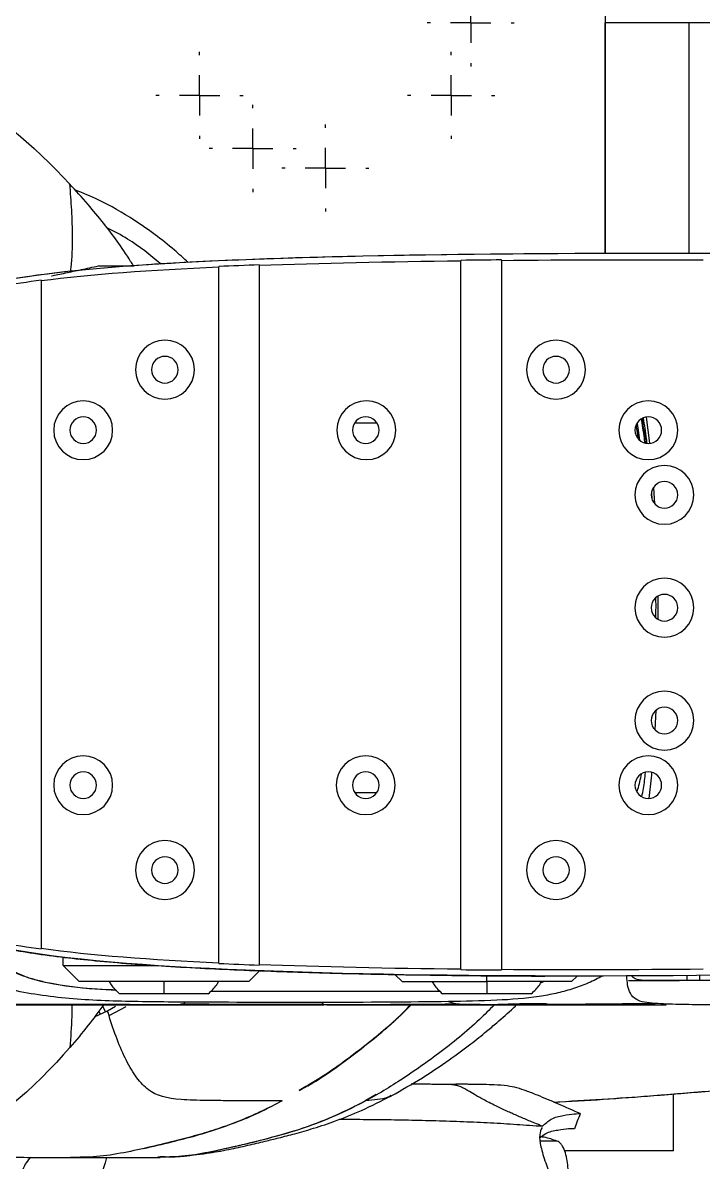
# Model space of a CAD drawing. Header units: millimetres. Extents: x 0 to 1189, y 0 to 841.
# Drawn here: x 1014.5 to 1056.6, y 244.9 to 315.5 of the extents above; entities that cross this region are included whole.
import ezdxf

# ---------------------------------------------------------------- set-up
doc = ezdxf.new("R2010")
doc.units = ezdxf.units.MM
doc.layers.add('10', color=7, linetype='Continuous')

# ---------------------------------------------------------------- blocks, each defined once
blk = doc.blocks.new('SW_CENTERMARKSYMBOL_0')
at = {"layer": '10', "color": 0}
for p, q in [((0, 2.5), (0, 2.7)), ((0, 0), (0, 1.25)), ((-2.5, 0), (-2.7, 0)), ((0, 0), (-1.25, 0)), ((0, 0), (0, -1.25)), ((0, 0), (1.25, 0)), ((2.5, 0), (2.7, 0)), ((0, -2.5), (0, -2.7))]:
    blk.add_line(p, q, dxfattribs=at)
blk = doc.blocks.new('SW_CENTERMARKSYMBOL_1')
at = {"layer": '10', "color": 0}
for p, q in [((0, 2.5), (0, 2.7)), ((0, 0), (0, 1.25)), ((-2.5, 0), (-2.7, 0)), ((0, 0), (-1.25, 0)), ((0, 0), (0, -1.25)), ((0, 0), (1.25, 0)), ((2.5, 0), (2.7, 0)), ((0, -2.5), (0, -2.7))]:
    blk.add_line(p, q, dxfattribs=at)
blk = doc.blocks.new('SW_CENTERMARKSYMBOL_5')
at = {"layer": '10', "color": 0}
for p, q in [((0, 2.5), (0, 2.7)), ((0, 0), (0, 1.25)), ((-2.5, 0), (-2.7, 0)), ((0, 0), (-1.25, 0)), ((0, 0), (0, -1.25)), ((0, 0), (1.25, 0)), ((2.5, 0), (2.7, 0)), ((0, -2.5), (0, -2.7))]:
    blk.add_line(p, q, dxfattribs=at)
blk = doc.blocks.new('SW_CENTERMARKSYMBOL_7')
at = {"layer": '10', "color": 0}
for p, q in [((0, 2.5), (0, 2.7)), ((0, 0), (0, 1.25)), ((-2.5, 0), (-2.7, 0)), ((0, 0), (-1.25, 0)), ((0, 0), (0, -1.25)), ((0, 0), (1.25, 0)), ((2.5, 0), (2.7, 0)), ((0, -2.5), (0, -2.7))]:
    blk.add_line(p, q, dxfattribs=at)
blk = doc.blocks.new('SW_CENTERMARKSYMBOL_8')
at = {"layer": '10', "color": 0}
for p, q in [((0, 2.5), (0, 2.7)), ((0, 0), (0, 1.25)), ((-2.5, 0), (-2.7, 0)), ((0, 0), (-1.25, 0)), ((0, 0), (0, -1.25)), ((0, 0), (1.25, 0)), ((2.5, 0), (2.7, 0)), ((0, -2.5), (0, -2.7))]:
    blk.add_line(p, q, dxfattribs=at)

msp = doc.modelspace()

# ---------------------------------------------------------------- linework, layer by layer
at = {"color": 7, "linetype": 'Continuous', "lineweight": 25}
for p, q in [((1055.77, 301.224), (1055.77, 315.527)), ((1058.375, 315.527), (1055.77, 315.527)), ((1044.146, 300.805), (1044.146, 300.829)), ((1026.646, 300.42), (1026.646, 300.397)), ((1026.646, 257.256), (1026.646, 300.397)), ((1029.146, 300.497), (1029.146, 300.521)), ((1029.146, 300.497), (1029.146, 257.152)), ((1041.646, 300.804), (1041.646, 300.779)), ((1041.646, 256.869), (1041.646, 300.779)), ((1044.146, 300.805), (1044.146, 256.848)), ((1015.646, 299.547), (1015.646, 299.571)), ((1015.646, 299.547), (1015.646, 258.151)), ((1053.122, 291.076), (1053.32, 289.469)), ((1035.063, 290.74), (1036.43, 290.74)), ((1052.547, 290.687), (1052.622, 290.257)), ((1052.639, 289.72), (1052.555, 290.257)), ((1052.622, 290.257), (1052.708, 289.669)), ((1053.559, 286.698), (1053.631, 285.725)), ((1053.845, 279.98), (1053.841, 278.572)), ((1053.705, 272.896), (1053.655, 271.714)), ((1035.063, 267.815), (1036.43, 267.815)), ((1015.646, 258.126), (1015.646, 258.151)), ((1016.997, 257.102), (1016.997, 257.635)), ((1016.997, 257.102), (1022.872, 257.102)), ((1017.997, 256.102), (1016.997, 257.102)), ((1026.646, 257.256), (1026.646, 257.232)), ((1029.146, 257.128), (1029.146, 257.152)), ((1029.176, 256.782), (1028.497, 256.102)), ((1037.554, 256.545), (1037.997, 256.102)), ((1041.646, 256.869), (1041.646, 256.845)), ((1044.146, 256.824), (1044.146, 256.848)), ((1048.497, 256.102), (1048.846, 256.452)), ((1056.428, 256.164), (1056.428, 256.485)), ((1028.497, 256.102), (1017.997, 256.102)), ((1037.997, 256.102), (1043.247, 256.102)), ((1048.497, 256.102), (1043.247, 256.102)), ((1046.705, 256.102), (1046.609, 256.067)), ((1053.638, 256.164), (1054.003, 256.164)), ((1023.247, 255.352), (1020.497, 255.352)), ((1025.997, 255.352), (1023.247, 255.352)), ((1043.247, 255.352), (1040.497, 255.352)), ((1045.997, 255.352), (1043.247, 255.352)), ((1018.951, 253.919), (1019.763, 254.284)), ((1019.309, 254.08), (1019.214, 254.271)), ((1019.452, 254.59), (1019.636, 254.227)), ((1019.763, 254.284), (1020.249, 254.581)), ((1042.535, 249.735), (1038.572, 249.752)), ((1036.388, 249.109), (1035.762, 248.726)), ((1054.813, 245.612), (1054.813, 249.144)), ((1054.813, 245.612), (1054.813, 249.144)), ((1017.771, 245.213), (1017.967, 245.224)), ((1054.813, 245.612), (1048.097, 245.612))]:
    msp.add_line(p, q, dxfattribs=at)
at = {"color": 8, "linetype": 'Continuous', "lineweight": 25}
for p, q in [((1053.441, 286.367), (1053.459, 286.048)), ((1043.247, 256.102), (1043.247, 256.472)), ((1055.654, 256.164), (1055.654, 256.479)), ((1023.247, 256.102), (1023.247, 255.352)), ((1043.247, 256.102), (1043.247, 255.352)), ((1019.848, 253.996), (1020.916, 254.57))]:
    msp.add_line(p, q, dxfattribs=at)
at = {"color": 7, "linetype": 'Continuous', "lineweight": 25, "flags": 128}
for points in [[(1050.572, 329.835), (1050.572, 329.019), (1050.572, 325.119), (1050.572, 320.621), (1050.572, 315.527), (1050.572, 310.433), (1050.572, 305.935), (1050.572, 302.035), (1050.572, 301.225)], [(1050.572, 301.225), (1050.572, 302.035), (1050.572, 305.935), (1050.572, 310.433), (1050.572, 315.527)], [(1055.77, 301.221), (1055.77, 301.722), (1055.77, 302.911), (1055.77, 304.149), (1055.77, 304.969), (1055.77, 307.5), (1055.77, 310.385), (1055.77, 311.144), (1055.77, 312.376), (1055.77, 313.944), (1055.77, 315.527)]]:
    msp.add_lwpolyline(points, dxfattribs=at)
at = {"color": 7, "linetype": 'Continuous', "lineweight": 25}
for centre, radius, start, end in [((1023.307, 294.027), 1.825, 0, 180), ((1047.533, 294.027), 1.825, 0, 180), ((1023.307, 294.027), 0.825, 0, 180), ((1047.533, 294.027), 0.825, 0, 180), ((1023.307, 294.027), 1.825, 180, 0), ((1023.307, 294.027), 0.825, 180, 0), ((1047.533, 294.027), 1.825, 180, 0), ((1047.533, 294.027), 0.825, 180, 0), ((1018.247, 290.277), 1.825, 0, 180), ((1035.789, 290.277), 1.825, 0, 180), ((1053.247, 290.277), 1.825, 0, 180), ((1018.247, 290.277), 0.825, 0, 180), ((1035.747, 290.277), 0.825, 0, 180), ((1053.247, 290.277), 0.825, 0, 180), ((1018.247, 290.277), 1.825, 180, 360), ((1018.247, 290.277), 0.825, 180, 0), ((1035.789, 290.277), 1.825, 180, 360), ((1035.747, 290.277), 0.825, 180, 0), ((1053.247, 290.277), 1.825, 180, 360), ((1053.247, 290.277), 0.825, 180, 0), ((1054.247, 286.271), 1.825, 0, 180), ((1054.247, 286.271), 0.825, 0, 180), ((1054.247, 286.271), 1.825, 180, 360), ((1054.247, 286.271), 0.825, 180, 0), ((1054.247, 279.277), 1.825, 0, 180), ((1054.247, 279.277), 0.825, 0, 180), ((1054.247, 279.277), 1.825, 180, 0), ((1054.247, 279.277), 0.825, 180, 0), ((1054.247, 272.282), 1.825, 0, 180), ((1054.247, 272.282), 0.825, 0, 180), ((1054.247, 272.282), 1.825, 180, 0), ((1054.247, 272.282), 0.825, 180, 0), ((1018.247, 268.277), 1.825, 0, 180), ((1035.747, 268.277), 1.825, 0, 180), ((1053.247, 268.277), 1.825, 0, 180), ((1018.247, 268.277), 0.825, 0, 180), ((1035.747, 268.277), 0.825, 0, 180), ((1053.247, 268.277), 0.825, 0, 180), ((1018.247, 268.277), 1.825, 180, 0), ((1018.247, 268.277), 0.825, 180, 0), ((1035.747, 268.277), 1.825, 180, 360), ((1035.747, 268.277), 0.825, 180, 0), ((1053.247, 268.277), 1.825, 180, 360), ((1053.247, 268.277), 0.825, 180, 0), ((1023.307, 263.018), 1.825, 0, 180), ((1047.533, 263.018), 1.825, 0, 180), ((1023.307, 263.018), 0.825, 0, 180), ((1047.533, 263.018), 0.825, 360, 180), ((1023.307, 263.018), 1.825, 180, 0), ((1023.307, 263.018), 0.825, 180, 360), ((1047.533, 263.018), 1.825, 180, 0), ((1047.533, 263.018), 0.825, 180, 0)]:
    msp.add_arc(centre, radius, start, end, dxfattribs=at)
for points in [[(1055.77, 315.527), (1053.988, 315.527), (1052.205, 315.527), (1050.572, 315.527)], [(1107.946, 297.205), (1100.199, 300.66), (1069.816, 301.296), (1037.713, 301.295), (1026.081, 300.744)], [(1044.146, 300.829), (1043.313, 300.822), (1042.479, 300.814), (1041.646, 300.804)], [(1044.146, 300.805), (1048.177, 300.84), (1052.378, 300.848), (1056.646, 300.837)], [(1015.646, 299.548), (1018.758, 299.956), (1022.41, 300.209), (1026.646, 300.397)], [(1029.146, 300.521), (1028.312, 300.49), (1027.479, 300.457), (1026.646, 300.42)], [(1029.146, 300.497), (1032.971, 300.635), (1037.186, 300.726), (1041.646, 300.779)], [(1015.646, 299.571), (1014.813, 299.462), (1013.973, 299.335), (1013.146, 299.188)], [(1069.413, 256.696), (1053.777, 256.335), (1021.659, 256.336), (1007.195, 258.641), (1003.512, 262.594)], [(1013.146, 258.537), (1013.973, 258.378), (1014.812, 258.243), (1015.646, 258.126)], [(1026.646, 257.256), (1022.412, 257.45), (1018.759, 257.714), (1015.646, 258.149)], [(1026.646, 257.232), (1027.479, 257.194), (1028.312, 257.159), (1029.146, 257.128)], [(1041.646, 256.869), (1037.187, 256.915), (1032.971, 257.007), (1029.146, 257.152)], [(1041.646, 256.845), (1042.479, 256.836), (1043.313, 256.829), (1044.146, 256.824)], [(1056.646, 256.872), (1052.378, 256.832), (1048.177, 256.822), (1044.146, 256.848)], [(1052.024, 256.164), (1052.433, 256.164), (1052.828, 256.164), (1053.191, 256.164)], [(1053.191, 256.164), (1053.34, 256.164), (1053.482, 256.164), (1053.619, 256.164)], [(1053.619, 256.164), (1053.818, 256.164), (1054.003, 256.164), (1054.173, 256.164)], [(1019.848, 253.996), (1019.819, 254.092), (1019.79, 254.188), (1019.763, 254.284)], [(1020.942, 254.676), (1020.743, 254.677), (1020.55, 254.677), (1020.373, 254.677)], [(1023.316, 254.671), (1022.524, 254.673), (1021.728, 254.674), (1020.942, 254.676)], [(1023.316, 254.671), (1023.534, 254.675), (1024.036, 254.68), (1024.273, 254.703)], [(1029.383, 254.665), (1027.624, 254.666), (1025.483, 254.668), (1023.316, 254.671)], [(1024.273, 254.703), (1024.509, 254.725), (1024.48, 254.765), (1024.568, 254.833)], [(1033.039, 254.813), (1030.274, 254.809), (1027.415, 254.816), (1024.568, 254.833)], [(1040.867, 254.868), (1038.471, 254.831), (1035.803, 254.816), (1033.039, 254.813)], [(1042.824, 254.679), (1040.83, 254.672), (1038.766, 254.668), (1037.048, 254.666)], [(1040.867, 254.868), (1041.059, 254.8), (1041.186, 254.754), (1041.551, 254.726)], [(1041.551, 254.726), (1041.917, 254.698), (1042.519, 254.687), (1042.824, 254.679)], [(1042.824, 254.679), (1043.292, 254.681), (1043.757, 254.683), (1044.215, 254.685)], [(1046.969, 254.7), (1046.974, 254.702), (1046.977, 254.703), (1046.977, 254.705)]]:
    msp.add_open_spline(points, degree=3, dxfattribs=at)
for points, knots in [([(1017.417, 252.017), (1015.307, 249.597), (1011.641, 246.169), (1007.64, 245.138), (1006.433, 245.016), (1006.03, 245.007), (1005.225, 245.057), (1003.211, 245.348), (999.638, 247.314), (996.792, 250.81), (994.878, 253.975), (994.277, 255.121), (993.163, 257.571), (990.596, 264.093), (988.157, 278.668), (990.596, 293.244), (993.163, 299.765), (994.277, 302.216), (994.878, 303.361), (996.792, 306.526), (999.638, 310.023), (1003.21, 311.989), (1005.223, 312.281), (1006.028, 312.331), (1006.431, 312.323), (1007.636, 312.202), (1011.635, 311.177), (1015.297, 307.803), (1017.405, 305.541)], [0, 0, 0, 0, 0.125, 0.15625, 0.15625, 0.171875, 0.171875, 0.1875, 0.25, 0.3125, 0.3125, 0.34375, 0.34375, 0.375, 0.5, 0.625, 0.65625, 0.65625, 0.6875, 0.6875, 0.75, 0.8125, 0.828125, 0.828125, 0.84375, 0.84375, 0.875, 1, 1, 1, 1]), ([(1021.356, 300.457), (1021.3, 300.552), (1020.978, 301.097), (1020.355, 301.994), (1019.467, 303.174), (1018.475, 304.371), (1017.784, 305.127), (1017.405, 305.541)], [0, 0, 0, 0, 0.044955, 0.257554, 0.460218, 0.704255, 1, 1, 1, 1]), ([(1017.405, 305.541), (1017.445, 305), (1017.527, 303.903), (1017.589, 302.174), (1017.541, 300.892), (1017.459, 300.176), (1017.449, 300.087)], [0, 0, 0, 0, 0.299452, 0.607014, 0.951478, 1, 1, 1, 1]), ([(1024.759, 300.666), (1024.473, 300.929), (1023.808, 301.54), (1022.694, 302.416), (1021.139, 303.492), (1019.496, 304.468), (1018.224, 304.975), (1017.74, 305.168)], [0, 0, 0, 0, 0.135927, 0.316312, 0.500948, 0.809967, 1, 1, 1, 1]), ([(1023.069, 300.566), (1022.398, 301.124), (1021.342, 301.999), (1020.154, 302.601), (1019.722, 302.82)], [0, 0, 0, 0, 0.636252, 1, 1, 1, 1]), ([(1069.386, 301.137), (1057.67, 301.256), (1042.722, 301.293), (1030.594, 300.932), (1027.172, 300.796), (1026.068, 300.746), (1023.939, 300.636), (1018.808, 300.334), (1011.278, 299.479), (1006.262, 297.678), (1004.275, 296.194), (1003.543, 295.558), (1003.209, 295.219), (1002.293, 294.14), (999.824, 290.137), (999.713, 284.442), (999.705, 279.667)], [0, 0, 0, 0, 0.25, 0.3125, 0.3125, 0.34375, 0.34375, 0.375, 0.5, 0.625, 0.65625, 0.65625, 0.6875, 0.6875, 0.75, 1, 1, 1, 1]), ([(1026.081, 300.744), (1017.357, 300.331), (1009.56, 299.427), (1005.06, 296.795), (1003.899, 295.883), (1003.543, 295.558), (1002.893, 294.866), (1001.419, 293.032), (999.994, 288.868), (999.73, 283.809), (999.709, 280.857), (999.704, 279.668), (999.704, 279.07), (999.71, 277.269), (999.792, 271.234), (1000.749, 265.559), (1003.512, 262.594)], [0, 0, 0, 0, 0.25, 0.3125, 0.3125, 0.34375, 0.34375, 0.375, 0.5, 0.625, 0.65625, 0.65625, 0.6875, 0.6875, 0.75, 1, 1, 1, 1]), ([(1016.287, 299.84), (1016.29, 299.841), (1016.503, 299.886), (1017.113, 300.016), (1018.104, 300.227), (1018.829, 300.381), (1019.186, 300.457)], [0, 0, 0, 0, 0.005153, 0.354558, 0.682532, 1, 1, 1, 1]), ([(1019.186, 300.457), (1019.718, 300.457), (1020.45, 300.457), (1021.18, 300.457), (1021.38, 300.457)], [0, 0, 0, 0, 0.726595, 1, 1, 1, 1]), ([(1052.938, 290.257), (1052.906, 290.474), (1052.868, 290.733), (1052.836, 290.937), (1052.83, 290.971)], [0, 0, 0, 0, 0.833464, 1, 1, 1, 1]), ([(1052.85, 290.983), (1052.857, 290.94), (1052.882, 290.791), (1052.921, 290.531), (1052.951, 290.329), (1052.961, 290.257)], [0, 0, 0, 0, 0.203697, 0.714999, 1, 1, 1, 1]), ([(1052.555, 290.257), (1052.554, 290.26), (1052.553, 290.269), (1052.548, 290.298), (1052.532, 290.398), (1052.513, 290.51), (1052.499, 290.596), (1052.496, 290.612)], [0, 0, 0, 0, 0.02542, 0.074317, 0.242536, 0.860227, 1, 1, 1, 1]), ([(1053.041, 289.495), (1053.034, 289.549), (1053.006, 289.769), (1052.967, 290.047), (1052.938, 290.257)], [0, 0, 0, 0, 0.244595, 1, 1, 1, 1]), ([(1052.961, 290.257), (1052.99, 290.045), (1053.028, 289.765), (1053.054, 289.544), (1053.06, 289.49)], [0, 0, 0, 0, 0.7559407, 1, 1, 1, 1]), ([(999.705, 279.667), (999.705, 278.707), (999.706, 276.79), (999.799, 273.94), (1000.045, 271.159), (1000.514, 268.508), (1001.28, 266.042), (1002.424, 263.819), (1004.049, 261.918), (1006.193, 260.417), (1008.821, 259.265), (1011.864, 258.421), (1015.315, 257.803), (1019.176, 257.357), (1023.528, 257.033), (1028.374, 256.795), (1033.685, 256.617), (1039.77, 256.499), (1044.563, 256.446), (1047.443, 256.453), (1047.93, 256.454)], [0, 0, 0, 0, 0.045356, 0.09055, 0.134698, 0.17713, 0.217548, 0.256257, 0.294449, 0.334452, 0.37882, 0.429399, 0.483292, 0.544314, 0.612926, 0.689457, 0.773527, 0.86395, 0.976989, 1, 1, 1, 1]), ([(1053.448, 269.06), (1053.444, 269.009), (1053.401, 268.472), (1053.337, 267.942), (1053.279, 267.462)], [0, 0, 0, 0, 0.095819, 1, 1, 1, 1]), ([(1020.29, 255.575), (1020.089, 255.58), (1018.927, 255.61), (1017.493, 255.76), (1016.024, 256.028), (1015.267, 256.211), (1014.564, 256.43), (1013.921, 256.691), (1013.226, 257.059), (1012.453, 257.634), (1012.046, 258.21), (1011.826, 258.522)], [0, 0, 0, 0, 0.063378, 0.367622, 0.454464, 0.53697, 0.615105, 0.689019, 0.759114, 0.869507, 1, 1, 1, 1]), ([(1024.568, 254.833), (1023.144, 254.842), (1020.303, 254.865), (1017.046, 255.041), (1014.546, 255.42), (1012.822, 255.806), (1011.127, 256.369), (1010.262, 256.766), (1009.65, 257.108)], [0, 0, 0, 0, 0.25, 0.5, 0.625, 0.75, 0.875, 1, 1, 1, 1]), ([(1020.284, 255.581), (1019.999, 255.588), (1018.887, 255.616), (1017.062, 255.823), (1014.896, 256.22), (1013.714, 256.838), (1013.168, 257.124)], [0, 0, 0, 0, 0.115465, 0.450506, 0.745838, 1, 1, 1, 1]), ([(1050.384, 256.451), (1050.36, 256.437), (1050.07, 256.255), (1049.445, 255.971), (1048.507, 255.626), (1047.521, 255.363), (1045.983, 255.078), (1043.752, 254.919), (1041.865, 254.886), (1040.867, 254.868)], [0, 0, 0, 0, 0.009542, 0.118054, 0.222094, 0.327362, 0.434392, 0.700743, 1, 1, 1, 1]), ([(1053.667, 254.753), (1053.437, 254.771), (1052.989, 254.807), (1052.476, 254.97), (1052.137, 255.316), (1051.953, 255.809), (1051.927, 256.258), (1051.915, 256.46)], [0, 0, 0, 0, 0.239839, 0.469625, 0.690151, 0.860765, 1, 1, 1, 1]), ([(1053.647, 256.164), (1053.416, 256.166), (1052.964, 256.171), (1052.479, 256.218), (1052.266, 256.396), (1052.187, 256.461)], [0, 0, 0, 0, 0.399523, 0.779067, 1, 1, 1, 1]), ([(1019.858, 256.111), (1019.895, 256.045), (1020.058, 255.754), (1020.306, 255.527), (1020.497, 255.352)], [0, 0, 0, 0, 0.229724, 1, 1, 1, 1]), ([(1019.858, 256.111), (1019.895, 256.045), (1020.058, 255.754), (1020.306, 255.527), (1020.497, 255.352)], [0, 0, 0, 0, 0.229738, 1, 1, 1, 1]), ([(1025.996, 255.352), (1026.187, 255.527), (1026.435, 255.754), (1026.598, 256.045), (1026.635, 256.111)], [0, 0, 0, 0, 0.770262, 1, 1, 1, 1]), ([(1025.997, 255.352), (1026.187, 255.527), (1026.435, 255.754), (1026.598, 256.045), (1026.635, 256.111)], [0, 0, 0, 0, 0.770276, 1, 1, 1, 1]), ([(1039.858, 256.111), (1039.895, 256.045), (1040.058, 255.754), (1040.306, 255.527), (1040.497, 255.352)], [0, 0, 0, 0, 0.229724, 1, 1, 1, 1]), ([(1039.864, 256.102), (1039.899, 256.038), (1040.06, 255.751), (1040.306, 255.527), (1040.497, 255.352)], [0, 0, 0, 0, 0.22131, 1, 1, 1, 1]), ([(1045.997, 255.352), (1046.187, 255.527), (1046.435, 255.754), (1046.598, 256.045), (1046.635, 256.111)], [0, 0, 0, 0, 0.770276, 1, 1, 1, 1]), ([(1045.997, 255.352), (1046.187, 255.527), (1046.433, 255.751), (1046.594, 256.038), (1046.629, 256.102)], [0, 0, 0, 0, 0.77869, 1, 1, 1, 1]), ([(1046.792, 256.102), (1046.733, 256.078), (1046.666, 256.052), (1046.595, 256.033), (1046.587, 256.031)], [0, 0, 0, 0, 0.886523, 1, 1, 1, 1]), ([(1060.354, 256.164), (1060.368, 256.164), (1060.411, 256.164), (1059.85, 256.164), (1059.027, 256.164), (1058.21, 256.164), (1057.598, 256.164), (1056.801, 256.164), (1055.972, 256.164), (1055.147, 256.164), (1054.354, 256.164), (1053.88, 256.164), (1053.647, 256.164)], [0, 0, 0, 0, 0.087727, 0.275822, 0.464213, 0.507667, 0.592313, 0.67666, 0.760218, 0.842378, 0.922499, 1, 1, 1, 1]), ([(1054.173, 256.164), (1054.173, 256.164), (1054.173, 256.164), (1054.174, 256.164), (1054.175, 256.164), (1054.178, 256.164), (1054.183, 256.164), (1054.194, 256.164), (1054.216, 256.164), (1054.259, 256.164), (1054.343, 256.164), (1054.507, 256.164), (1054.813, 256.164), (1055.038, 256.164), (1055.171, 256.164)], [0, 0, 0, 0, 0.000977, 0.000977, 0.001953, 0.003906, 0.007813, 0.015625, 0.03125, 0.0625, 0.125, 0.25, 0.5, 1, 1, 1, 1]), ([(1040.366, 255.493), (1039.891, 255.491), (1038.43, 255.485), (1035.917, 255.489), (1032.784, 255.488), (1029.522, 255.49), (1027.288, 255.485), (1026.148, 255.488), (1026.123, 255.488)], [0, 0, 0, 0, 0.1000375, 0.3077837, 0.52935, 0.7599411, 0.9947621, 1, 1, 1, 1]), ([(1040.369, 255.49), (1040.341, 255.489), (1039.273, 255.475), (1037.075, 255.495), (1033.715, 255.486), (1030.176, 255.49), (1027.626, 255.486), (1026.266, 255.489), (1026.124, 255.489)], [0, 0, 0, 0, 0.005827, 0.224982, 0.462946, 0.713428, 0.970132, 1, 1, 1, 1]), ([(1020.373, 254.677), (1019.548, 254.679), (1018.741, 254.681), (1017.534, 254.685), (1017.132, 254.686), (1016.326, 254.689), (1015.923, 254.69), (1015.131, 254.693), (1014.744, 254.694), (1014.163, 254.696), (1013.969, 254.697), (1013.58, 254.698), (1013.191, 254.7), (1012.814, 254.701), (1012.541, 254.702), (1012.451, 254.702), (1012.277, 254.703), (1011.848, 254.705), (1011.421, 254.706), (1010.975, 254.707)], [0, 0, 0, 0, 0.25, 0.25, 0.375, 0.375, 0.5, 0.5, 0.625, 0.625, 0.6875, 0.6875, 0.75, 0.8125, 0.8125, 0.84375, 0.84375, 0.875, 1, 1, 1, 1]), ([(1015.715, 254.664), (1015.661, 254.664), (1015.467, 254.664), (1014.962, 254.665), (1014.34, 254.667), (1013.511, 254.673), (1012.821, 254.68), (1011.969, 254.691), (1011.427, 254.699), (1010.975, 254.707)], [0, 0, 0, 0, 0.125, 0.25, 0.5, 0.625, 0.75, 0.875, 1, 1, 1, 1]), ([(1011.787, 254.664), (1011.789, 254.664), (1011.919, 254.664), (1012.445, 254.664), (1013.174, 254.664), (1013.814, 254.664), (1014.237, 254.664), (1014.657, 254.664), (1015.058, 254.664), (1015.405, 254.664), (1015.625, 254.664), (1015.715, 254.664)], [0, 0, 0, 0, 0.00521, 0.264793, 0.52257, 0.62054, 0.714494, 0.802839, 0.883206, 0.952325, 1, 1, 1, 1]), ([(1015.715, 254.664), (1015.959, 254.664), (1016.557, 254.664), (1017.581, 254.664), (1018.817, 254.664), (1020.179, 254.664), (1021.625, 254.664), (1023.123, 254.664), (1025.538, 254.664), (1028.875, 254.664), (1031.739, 254.664), (1033.152, 254.664)], [0, 0, 0, 0, 0.045628, 0.111425, 0.187072, 0.268715, 0.354038, 0.441236, 0.528675, 0.767615, 1, 1, 1, 1]), ([(1019.517, 254.677), (1019.198, 254.241), (1018.491, 253.273), (1017.798, 252.462), (1017.417, 252.017)], [0, 0, 0, 0, 0.451079, 1, 1, 1, 1]), ([(1017.544, 254.664), (1017.543, 254.42), (1017.541, 253.533), (1017.469, 252.654), (1017.417, 252.017)], [0, 0, 0, 0, 0.275145, 1, 1, 1, 1]), ([(1020.373, 254.677), (1020.346, 254.677), (1020.292, 254.677), (1020.213, 254.677), (1020.135, 254.677), (1020.059, 254.677), (1019.986, 254.677), (1019.915, 254.677), (1019.848, 254.677), (1019.785, 254.677), (1019.727, 254.676), (1019.675, 254.676), (1019.629, 254.676), (1019.59, 254.675), (1019.558, 254.675), (1019.535, 254.674), (1019.52, 254.674), (1019.518, 254.673), (1019.517, 254.673)], [0, 0, 0, 0, 0.052784, 0.106863, 0.162238, 0.218909, 0.276875, 0.336136, 0.396694, 0.458546, 0.521694, 0.586137, 0.651876, 0.71891, 0.78724, 0.856865, 0.927785, 1, 1, 1, 1]), ([(1022.667, 254.666), (1022.667, 254.666), (1022.626, 254.666), (1022.468, 254.665), (1022.352, 254.665), (1022.063, 254.665), (1021.888, 254.665), (1021.511, 254.665), (1021.308, 254.665), (1020.998, 254.665), (1020.893, 254.665), (1020.689, 254.666), (1020.59, 254.666), (1020.301, 254.666), (1020.128, 254.667), (1019.835, 254.668), (1019.718, 254.669), (1019.559, 254.671), (1019.517, 254.672), (1019.517, 254.673)], [0, 0, 0, 0, 0.125, 0.125, 0.25, 0.25, 0.375, 0.375, 0.5, 0.5, 0.5625, 0.5625, 0.625, 0.625, 0.75, 0.75, 0.875, 0.875, 1, 1, 1, 1]), ([(1022.667, 254.666), (1022.667, 254.667), (1022.621, 254.667), (1022.486, 254.668), (1022.43, 254.669), (1022.301, 254.669), (1022.226, 254.67), (1021.982, 254.671), (1021.696, 254.673), (1021.379, 254.674), (1021.163, 254.675), (1021.052, 254.676), (1020.942, 254.676)], [0, 0, 0, 0, 0.25, 0.25, 0.375, 0.375, 0.5, 0.5, 0.75, 0.875, 0.875, 1, 1, 1, 1]), ([(1043.711, 254.664), (1043.405, 254.355), (1042.317, 253.257), (1040.317, 251.661), (1037.841, 249.909), (1035.484, 248.532), (1033.312, 247.525), (1031.028, 246.713), (1028.629, 246.103), (1026.095, 245.52), (1024.241, 245.181), (1023.218, 245.242), (1023.011, 245.254)], [0, 0, 0, 0, 0.053973, 0.191617, 0.321345, 0.438515, 0.540666, 0.630547, 0.75416, 0.864776, 0.972694, 1, 1, 1, 1]), ([(1033.156, 254.682), (1032.132, 254.684), (1030.544, 254.686), (1027.639, 254.691), (1025.592, 254.697), (1024.273, 254.703)], [0, 0, 0, 0, 0.25, 0.5, 1, 1, 1, 1]), ([(1033.156, 254.682), (1032.555, 254.677), (1031.72, 254.671), (1030.423, 254.666), (1029.732, 254.665), (1029.383, 254.665)], [0, 0, 0, 0, 0.25, 0.5, 1, 1, 1, 1]), ([(1033.24, 254.664), (1033.118, 254.664), (1032.665, 254.664), (1031.439, 254.664), (1030.263, 254.665), (1029.383, 254.665)], [0, 0, 0, 0, 0.25, 0.5, 1, 1, 1, 1]), ([(1038.552, 254.664), (1038.426, 254.533), (1037.555, 253.629), (1035.775, 252.177), (1033.598, 250.513), (1032.165, 249.673), (1031.625, 249.357)], [0, 0, 0, 0, 0.061128, 0.422474, 0.7825, 1, 1, 1, 1]), ([(1031.625, 249.357), (1031.91, 249.514), (1033.13, 250.188), (1035.142, 251.684), (1037.173, 253.29), (1038.241, 254.371), (1038.531, 254.664)], [0, 0, 0, 0, 0.113474, 0.487181, 0.861014, 1, 1, 1, 1]), ([(1033.156, 254.682), (1033.141, 254.689), (1033.118, 254.703), (1033.08, 254.739), (1033.055, 254.778), (1033.039, 254.813)], [0, 0, 0, 0, 0.25, 0.5, 1, 1, 1, 1]), ([(1033.156, 254.682), (1034.168, 254.685), (1035.72, 254.69), (1038.5, 254.702), (1040.381, 254.714), (1041.551, 254.726)], [0, 0, 0, 0, 0.25, 0.5, 1, 1, 1, 1]), ([(1033.156, 254.682), (1033.781, 254.678), (1034.645, 254.673), (1035.98, 254.667), (1036.689, 254.667), (1037.048, 254.666)], [0, 0, 0, 0, 0.25, 0.5, 1, 1, 1, 1]), ([(1037.048, 254.666), (1036.189, 254.665), (1035.031, 254.665), (1033.814, 254.664), (1033.362, 254.664), (1033.24, 254.664)], [0, 0, 0, 0, 0.5, 0.75, 1, 1, 1, 1]), ([(1033.335, 254.664), (1034.53, 254.664), (1036.949, 254.664), (1040.549, 254.664), (1043.367, 254.664), (1045.398, 254.664), (1046.669, 254.664), (1047.854, 254.664), (1048.918, 254.664), (1049.793, 254.664), (1050.302, 254.664), (1050.51, 254.664)], [0, 0, 0, 0, 0.199235, 0.403579, 0.607933, 0.687049, 0.763625, 0.836202, 0.902751, 0.960247, 1, 1, 1, 1]), ([(1037.319, 249.021), (1037.969, 249.389), (1039.199, 250.083), (1040.831, 251.182), (1042.149, 252.155), (1043.123, 252.93), (1044.004, 253.675), (1044.627, 254.215), (1045.024, 254.6), (1045.09, 254.664)], [0, 0, 0, 0, 0.233389, 0.441289, 0.613152, 0.743066, 0.828124, 0.971559, 1, 1, 1, 1]), ([(1043.827, 254.67), (1043.827, 254.67), (1043.828, 254.669), (1043.836, 254.669), (1043.849, 254.668), (1043.869, 254.668), (1043.897, 254.668), (1043.933, 254.667), (1043.978, 254.667), (1044.032, 254.667), (1044.097, 254.667), (1044.173, 254.666), (1044.324, 254.666), (1044.576, 254.666), (1044.943, 254.666), (1045.346, 254.667), (1045.757, 254.668), (1046.133, 254.67), (1046.423, 254.674), (1046.642, 254.679), (1046.775, 254.683), (1046.856, 254.688), (1046.906, 254.691), (1046.947, 254.696), (1046.961, 254.699), (1046.969, 254.7)], [0, 0, 0, 0, 0.017922, 0.03681, 0.056663, 0.077483, 0.099269, 0.12202, 0.145737, 0.17042, 0.196068, 0.222683, 0.250262, 0.339508, 0.422351, 0.498784, 0.59388, 0.677303, 0.749027, 0.811846, 0.874431, 0.901371, 0.93128, 0.964156, 1, 1, 1, 1]), ([(1044.215, 254.685), (1044.091, 254.681), (1043.993, 254.678), (1043.861, 254.673), (1043.827, 254.671), (1043.827, 254.67)], [0, 0, 0, 0, 0.5, 0.5, 1, 1, 1, 1]), ([(1046.977, 254.705), (1046.976, 254.706), (1046.975, 254.707), (1046.968, 254.709), (1046.958, 254.712), (1046.945, 254.714), (1046.93, 254.715), (1046.914, 254.717), (1046.898, 254.719), (1046.881, 254.72), (1046.865, 254.721), (1046.834, 254.723), (1046.781, 254.726), (1046.642, 254.73), (1046.387, 254.734), (1045.984, 254.732), (1045.517, 254.723), (1045.101, 254.712), (1044.773, 254.703), (1044.569, 254.697), (1044.413, 254.692), (1044.3, 254.688), (1044.24, 254.686), (1044.215, 254.685)], [0, 0, 0, 0, 0.023146, 0.044873, 0.065182, 0.084072, 0.101543, 0.117595, 0.132229, 0.145443, 0.157239, 0.167616, 0.209926, 0.250004, 0.375026, 0.498207, 0.608515, 0.748758, 0.819605, 0.880162, 0.930418, 0.970366, 1, 1, 1, 1]), ([(1046.969, 254.7), (1047.553, 254.704), (1048.128, 254.708), (1048.991, 254.715), (1049.277, 254.717), (1049.843, 254.722), (1050.121, 254.725), (1050.673, 254.729), (1050.947, 254.732), (1051.502, 254.737), (1051.78, 254.739), (1052.18, 254.743), (1052.311, 254.744), (1052.563, 254.746), (1052.931, 254.749), (1053.33, 254.751), (1053.667, 254.753)], [0, 0, 0, 0, 0.25, 0.25, 0.375, 0.375, 0.5, 0.5, 0.625, 0.625, 0.75, 0.75, 0.8125, 0.8125, 0.875, 1, 1, 1, 1]), ([(1053.667, 254.753), (1053.403, 254.737), (1053.076, 254.72), (1052.544, 254.697), (1052.098, 254.683), (1051.542, 254.669), (1051.094, 254.665), (1050.707, 254.664), (1050.553, 254.664), (1050.51, 254.664)], [0, 0, 0, 0, 0.125, 0.25, 0.375, 0.5, 0.75, 0.875, 1, 1, 1, 1]), ([(1050.51, 254.664), (1050.636, 254.664), (1050.946, 254.664), (1051.428, 254.664), (1051.973, 254.664), (1052.524, 254.664), (1053.058, 254.664), (1053.552, 254.664), (1053.992, 254.664), (1054.229, 254.664), (1054.346, 254.664)], [0, 0, 0, 0, 0.07276, 0.177969, 0.299621, 0.431889, 0.571037, 0.714116, 0.858365, 1, 1, 1, 1]), ([(1060.354, 254.664), (1060.368, 254.664), (1060.411, 254.664), (1059.85, 254.664), (1059.027, 254.664), (1058.21, 254.664), (1057.598, 254.664), (1056.8, 254.667), (1055.972, 254.674), (1055.151, 254.689), (1054.362, 254.713), (1053.896, 254.74), (1053.667, 254.753)], [0, 0, 0, 0, 0.087414, 0.274837, 0.462554, 0.505852, 0.590215, 0.674378, 0.757946, 0.84041, 0.921242, 1, 1, 1, 1]), ([(1030.566, 248.714), (1029.623, 248.713), (1028.287, 248.715), (1026.943, 248.724), (1026.377, 248.73), (1026.168, 248.732), (1026.124, 248.733), (1026.119, 248.733), (1026.118, 248.733), (1026.114, 248.733), (1026.107, 248.733), (1026.089, 248.733), (1026.033, 248.734), (1025.34, 248.744), (1023.708, 248.787), (1022.801, 249.025), (1022.162, 249.498), (1022.04, 249.606), (1021.801, 249.855), (1021.45, 250.274), (1020.693, 251.54), (1020.154, 252.987), (1019.848, 253.996)], [0, 0, 0, 0, 0.0625, 0.09375, 0.109375, 0.113281, 0.113525, 0.113525, 0.11377, 0.11377, 0.114258, 0.115234, 0.117188, 0.125, 0.25, 0.5, 0.5, 0.5625, 0.5625, 0.625, 0.75, 1, 1, 1, 1]), ([(1047.391, 248.638), (1049.375, 248.758), (1052.569, 248.953), (1056.881, 249.308), (1060.221, 249.61), (1063.225, 249.908), (1065.107, 250.112), (1065.981, 250.206)], [0, 0, 0, 0, 0.319476, 0.514629, 0.6956, 0.858642, 1, 1, 1, 1]), ([(1047.391, 248.638), (1049.375, 248.758), (1052.569, 248.953), (1056.881, 249.308), (1060.221, 249.61), (1063.225, 249.908), (1065.107, 250.112), (1065.981, 250.206)], [0, 0, 0, 0, 0.319476, 0.514629, 0.6956, 0.858642, 1, 1, 1, 1]), ([(1047.396, 248.635), (1047.506, 248.64), (1049.701, 248.738), (1053.04, 248.998), (1057.331, 249.345), (1060.5, 249.638), (1063.355, 249.921), (1065.147, 250.116), (1065.981, 250.206)], [0, 0, 0, 0, 0.0176775, 0.3533366, 0.5384591, 0.7101386, 0.8650847, 1, 1, 1, 1]), ([(1042.529, 249.735), (1042.523, 249.735), (1042.509, 249.736), (1042.369, 249.737), (1042.135, 249.738), (1041.819, 249.739), (1041.445, 249.739), (1041.072, 249.737), (1040.804, 249.735), (1040.695, 249.735)], [0, 0, 0, 0, 0.1440418, 0.3230059, 0.4947516, 0.6525035, 0.7950825, 0.9167087, 1, 1, 1, 1]), ([(1046.69, 247.141), (1046.326, 247.285), (1046.072, 247.389), (1045.73, 247.532), (1045.622, 247.578), (1045.401, 247.673), (1045.181, 247.768), (1044.969, 247.862), (1044.764, 247.953), (1044.666, 247.997), (1044.385, 248.126), (1044.042, 248.286), (1043.734, 248.435), (1043.451, 248.576), (1043.321, 248.642), (1042.967, 248.827), (1042.584, 249.041), (1042.259, 249.233), (1042.103, 249.325), (1042.066, 249.347), (1042.057, 249.352), (1042.054, 249.354), (1042.053, 249.354), (1042.05, 249.356), (1042.041, 249.361), (1042.005, 249.382), (1041.869, 249.461), (1041.679, 249.565), (1041.535, 249.622), (1041.384, 249.667), (1041.303, 249.683), (1041.13, 249.709), (1041.037, 249.718), (1040.895, 249.727), (1040.848, 249.729), (1040.76, 249.733), (1040.721, 249.734), (1040.695, 249.735)], [0, 0, 0, 0, 0.0625, 0.0625, 0.09375, 0.09375, 0.125, 0.15625, 0.15625, 0.1875, 0.1875, 0.25, 0.3125, 0.3125, 0.375, 0.375, 0.5, 0.625, 0.65625, 0.664063, 0.666016, 0.666016, 0.666992, 0.666992, 0.667969, 0.671875, 0.6875, 0.75, 0.8125, 0.8125, 0.875, 0.875, 0.9375, 0.9375, 0.96875, 0.96875, 1, 1, 1, 1]), ([(1049.029, 247.925), (1048.569, 248.128), (1047.68, 248.519), (1046.661, 248.952), (1046.031, 249.201), (1045.641, 249.347), (1045.108, 249.536), (1044.453, 249.658), (1043.56, 249.716), (1042.868, 249.728), (1042.455, 249.736)], [0, 0, 0, 0, 0.215045, 0.415226, 0.47816, 0.536023, 0.622744, 0.710948, 0.827651, 1, 1, 1, 1]), ([(1030.566, 248.714), (1030.15, 248.497), (1029.322, 248.066), (1028.05, 247.511), (1026.764, 247.029), (1025.454, 246.618), (1024.011, 246.239), (1022.445, 245.86), (1020.767, 245.484), (1019.104, 245.222), (1017.998, 245.212), (1017.46, 245.208)], [0, 0, 0, 0, 0.101249, 0.201419, 0.301267, 0.400881, 0.502283, 0.629097, 0.755226, 0.881134, 1, 1, 1, 1]), ([(1035.762, 248.726), (1034.988, 248.335), (1033.542, 247.605), (1031.406, 246.842), (1029.474, 246.313), (1027.698, 245.885), (1026.016, 245.507), (1024.415, 245.247), (1023.364, 245.231), (1022.867, 245.224)], [0, 0, 0, 0, 0.1900529, 0.3554361, 0.5026199, 0.6369856, 0.7636544, 0.8883639, 1, 1, 1, 1]), ([(1024.291, 245.274), (1024.826, 245.33), (1025.812, 245.434), (1027.217, 245.682), (1028.451, 245.956), (1029.443, 246.197), (1030.41, 246.432), (1031.415, 246.691), (1032.594, 247.029), (1033.974, 247.494), (1035.593, 248.141), (1036.72, 248.716), (1037.336, 249.03)], [0, 0, 0, 0, 0.115194, 0.212404, 0.296478, 0.377271, 0.442167, 0.518948, 0.609631, 0.717084, 0.845342, 1, 1, 1, 1]), ([(1021.975, 245.76), (1022.563, 245.896), (1023.653, 246.149), (1025.25, 246.558), (1026.753, 247.017), (1028.229, 247.592), (1029.261, 248.016), (1029.774, 248.309), (1029.824, 248.338)], [0, 0, 0, 0, 0.219754, 0.407665, 0.599486, 0.78971, 0.979401, 1, 1, 1, 1]), ([(1046.69, 247.141), (1046.863, 247.303), (1047.228, 247.644), (1048.011, 247.832), (1048.694, 247.922), (1049.027, 247.927), (1049.035, 247.926), (1049.037, 247.926)], [0, 0, 0, 0, 0.211518, 0.446491, 0.694587, 0.94628, 1, 1, 1, 1]), ([(1048.687, 247.009), (1048.747, 247.161), (1048.866, 247.467), (1048.986, 247.773), (1049.046, 247.926)], [0, 0, 0, 0, 0.499999, 1, 1, 1, 1]), ([(1034.124, 247.574), (1034.394, 247.573), (1035.252, 247.573), (1036.679, 247.559), (1038.402, 247.533), (1040.11, 247.492), (1041.804, 247.434), (1043.474, 247.358), (1045.12, 247.262), (1046.163, 247.182), (1046.69, 247.141)], [0, 0, 0, 0, 0.060249, 0.191612, 0.322361, 0.454977, 0.590782, 0.72632, 0.861895, 1, 1, 1, 1]), ([(1046.664, 247.061), (1046.602, 246.925), (1046.472, 246.641), (1046.56, 245.909), (1046.895, 244.803), (1047.521, 243.221), (1048.052, 241.92), (1048.339, 241.216)], [0, 0, 0, 0, 0.160706, 0.336367, 0.511182, 0.735414, 1, 1, 1, 1]), ([(1047.599, 246.215), (1047.333, 246.313), (1046.981, 246.442), (1046.622, 246.476), (1046.533, 246.485)], [0, 0, 0, 0, 0.753328, 1, 1, 1, 1]), ([(1046.537, 246.446), (1046.653, 246.535), (1046.975, 246.782), (1047.675, 246.918), (1048.344, 247.005), (1048.673, 247.008), (1048.676, 247.008), (1048.676, 247.008)], [0, 0, 0, 0, 0.144081, 0.399668, 0.669543, 0.943293, 1, 1, 1, 1]), ([(1047.592, 246.215), (1047.581, 246.215), (1047.55, 246.214), (1047.229, 246.212), (1046.74, 246.212), (1046.561, 246.211)], [0, 0, 0, 0, 0.271377, 0.732904, 1, 1, 1, 1]), ([(1048.421, 241.009), (1048.418, 241.355), (1048.407, 242.518), (1048.357, 244.021), (1048.187, 245.323), (1047.985, 245.84), (1047.838, 246.058), (1047.72, 246.165), (1047.641, 246.198), (1047.598, 246.215)], [0, 0, 0, 0, 0.190793, 0.640145, 0.827422, 0.912412, 0.953302, 0.97489, 1, 1, 1, 1]), ([(1008.833, 245.538), (1008.991, 245.516), (1009.49, 245.446), (1010.354, 245.362), (1011.094, 245.311), (1011.587, 245.285), (1011.821, 245.274), (1012.061, 245.264), (1012.317, 245.255), (1013.095, 245.231), (1014.218, 245.217), (1015.986, 245.2), (1017.167, 245.2), (1017.759, 245.2)], [0, 0, 0, 0, 0.037446, 0.118027, 0.213071, 0.234481, 0.256837, 0.280209, 0.304669, 0.3328, 0.523109, 0.760626, 1, 1, 1, 1]), ([(1015.007, 245.211), (1014.959, 245.165), (1014.787, 244.998), (1014.585, 244.67), (1014.408, 244.178), (1014.344, 243.842), (1014.308, 243.657)], [0, 0, 0, 0, 0.097863, 0.352608, 0.641602, 1, 1, 1, 1]), ([(1017.739, 245.2), (1018.49, 245.2), (1020.253, 245.202), (1022.005, 245.208), (1023.011, 245.211)], [0, 0, 0, 0, 0.4258155, 1, 1, 1, 1]), ([(1019.7, 245.202), (1019.669, 245.092), (1019.517, 244.562), (1018.96, 243.206), (1018.437, 241.915), (1018.154, 241.216)], [0, 0, 0, 0, 0.108015, 0.517189, 1, 1, 1, 1])]:
    msp.add_open_spline(points, degree=3, knots=knots, dxfattribs=at)
at = {"color": 8, "linetype": 'Continuous', "lineweight": 25}
for points, knots in [([(1052.922, 291.029), (1052.997, 290.605), (1053.09, 290.087), (1053.139, 289.564), (1053.147, 289.47)], [0, 0, 0, 0, 0.819514, 1, 1, 1, 1]), ([(1053.695, 279.884), (1053.699, 279.765), (1053.71, 279.365), (1053.697, 278.965), (1053.689, 278.683)], [0, 0, 0, 0, 0.296566, 1, 1, 1, 1]), ([(1052.85, 267.565), (1052.884, 267.734), (1052.982, 268.232), (1053.038, 268.736), (1053.075, 269.068)], [0, 0, 0, 0, 0.3406617, 1, 1, 1, 1]), ([(1052.551, 267.865), (1052.568, 267.918), (1052.685, 268.273), (1052.76, 268.648), (1052.825, 268.967)], [0, 0, 0, 0, 0.147883, 1, 1, 1, 1]), ([(1040.695, 249.735), (1040.491, 249.736), (1039.989, 249.738), (1039.271, 249.739), (1038.747, 249.74), (1038.551, 249.74)], [0, 0, 0, 0, 0.299831, 0.737892, 1, 1, 1, 1]), ([(1037.305, 249.047), (1037.245, 249.008), (1037.005, 248.853), (1036.465, 248.791), (1036.001, 248.748), (1035.762, 248.726)], [0, 0, 0, 0, 0.139634, 0.557545, 1, 1, 1, 1])]:
    msp.add_open_spline(points, degree=3, knots=knots, dxfattribs=at)

# ---------------------------------------------------------------- block references
at = {"layer": '10'}
for name, p in [('SW_CENTERMARKSYMBOL_7', (1042.247, 315.527)), ('SW_CENTERMARKSYMBOL_0', (1025.452, 311.027)), ('SW_CENTERMARKSYMBOL_1', (1041.041, 311.027)), ('SW_CENTERMARKSYMBOL_8', (1028.747, 307.733)), ('SW_CENTERMARKSYMBOL_5', (1033.247, 306.527))]:
    msp.add_blockref(name, p, dxfattribs=at)

doc.saveas('drawing.dxf')
